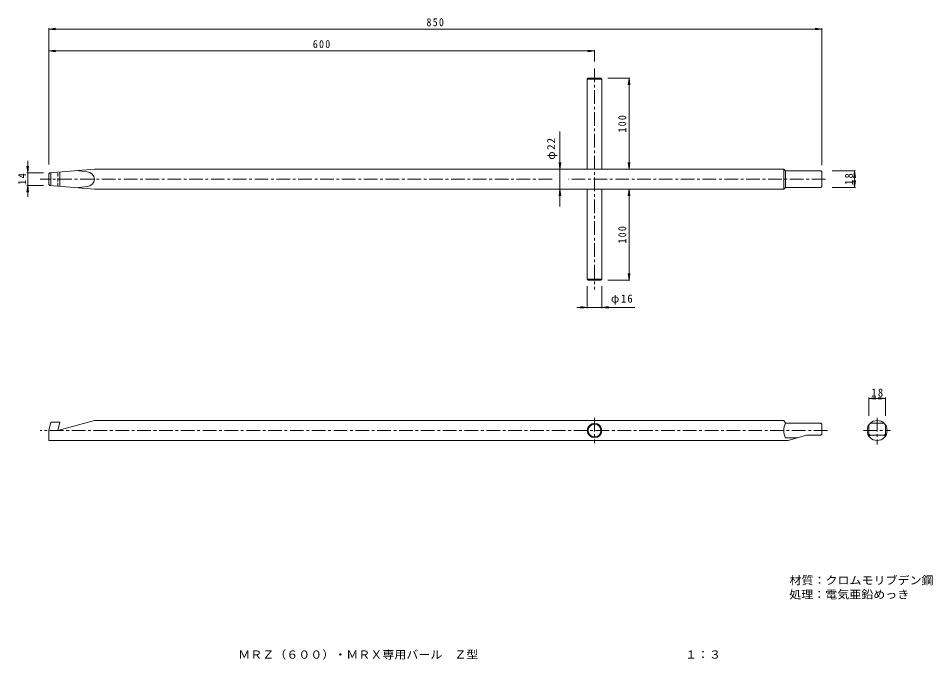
# Model space of a CAD drawing. Units: millimetres, scale not verified. Extents: x -459 to 547, y -404 to 301.
import ezdxf
from ezdxf.enums import TextEntityAlignment as Align

# ---------------------------------------------------------------- set-up
doc = ezdxf.new("R2010")
doc.units = ezdxf.units.MM
doc.header["$LTSCALE"] = 3
doc.linetypes.add('CHAIN1', pattern=[8, 5, -1, 1, -1])
doc.linetypes.add('DASHED1', pattern=[1.8, 1.2, -0.6])
doc.layers.add('C-4', color=7, linetype='Continuous', lineweight=9)
doc.layers.add('C-B', color=4, linetype='Continuous', lineweight=9)
doc.layers.add('F-4_F-4ﾚｲﾔ', color=2, linetype='Continuous')
doc.layers.add('F-5_F-5ﾚｲﾔ', color=2, linetype='Continuous')
doc.styles.add('ＭＳ ゴシック', font='')
doc.styles.get('ＭＳ ゴシック').set_extended_font_data('MS Gothic')

msp = doc.modelspace()

# ---------------------------------------------------------------- linework, layer by layer
at = {"layer": 'C-4'}
for p, q in [((-425, 289.369), (-417.564, 290.348)), ((-425, 290.269), (-425, 140.554)), ((-425, 289.369), (425, 289.369)), ((-425, 289.369), (-417.564, 288.39)), ((425, 289.369), (417.564, 290.348)), ((425, 289.369), (417.564, 288.39)), ((425, 139.869), (425, 290.269)), ((-425, 265.369), (-417.564, 266.348)), ((-425, 265.369), (175, 265.369)), ((-425, 265.369), (-417.564, 264.39)), ((175, 265.369), (167.564, 266.348)), ((175, 265.369), (167.564, 264.39)), ((175, 253.546), (175, 266.269)), ((189.5, 235.369), (213.9, 235.369)), ((213, 235.369), (212.021, 227.933)), ((213, 135.369), (213, 235.369)), ((213, 235.369), (213.979, 227.933)), ((137, 176.592), (137, 94.44)), ((-448.309, 144.485), (-448.309, 105.123)), ((137, 135.369), (136.021, 142.805)), ((137, 135.369), (137.979, 142.805)), ((213, 135.369), (212.021, 142.805)), ((213, 135.369), (213.979, 142.805)), ((-448.309, 131.369), (-449.288, 138.804)), ((-430.805, 131.369), (-449.209, 131.369)), ((-448.309, 131.369), (-447.33, 138.804)), ((436.377, 133.369), (461.96, 133.369)), ((461.06, 133.369), (460.081, 125.933)), ((461.06, 115.369), (461.06, 133.369)), ((461.06, 133.369), (462.039, 125.933)), ((461.06, 115.369), (460.081, 122.805)), ((461.06, 115.369), (462.039, 122.805)), ((-448.309, 117.369), (-449.288, 109.933)), ((-430.805, 117.369), (-449.209, 117.369)), ((-448.309, 117.369), (-447.33, 109.933)), ((137, 113.369), (136.021, 105.933)), ((137, 113.369), (137.979, 105.933)), ((213, 113.369), (212.021, 105.933)), ((213, 13.369), (213, 113.369)), ((213, 113.369), (213.979, 105.933)), ((436.377, 115.369), (461.96, 115.369)), ((213, 13.369), (212.021, 20.805)), ((213, 13.369), (213.979, 20.805)), ((189.5, 13.369), (213.9, 13.369)), ((167, 6.869), (167, -17.531)), ((183, 6.869), (183, -17.531)), ((219.318, -16.631), (155.372, -16.631)), ((167, -16.631), (159.564, -15.652)), ((167, -16.631), (159.564, -17.61)), ((183, -16.631), (190.436, -15.652)), ((183, -16.631), (190.436, -17.61)), ((476.805, -116.556), (484.241, -115.577)), ((476.805, -135.602), (476.805, -115.656)), ((476.805, -116.556), (494.805, -116.556)), ((476.805, -116.556), (484.241, -117.535)), ((494.805, -116.556), (487.369, -115.577)), ((494.805, -116.556), (487.369, -117.535)), ((494.805, -135.602), (494.805, -115.656))]:
    msp.add_line(p, q, dxfattribs=at)
at = {"layer": 'C-B', "linetype": 'CHAIN1'}
for p, q in [((175, 246.046), (175, 2.991)), ((128.277, 124.369), (-434.731, 124.369)), ((428.891, 124.369), (146.318, 124.369)), ((175, -137.948), (175, -165.725)), ((485.805, -137.863), (485.805, -167.19)), ((431.152, -151.913), (-434.731, -151.913)), ((470.632, -151.913), (500.418, -151.913))]:
    msp.add_line(p, q, dxfattribs=at)
at = {"layer": 'C-B'}
for p, q in [((168, 235.369), (167, 234.369)), ((167, 234.369), (167, 135.369)), ((183, 234.369), (167, 234.369)), ((168, 235.369), (182, 235.369)), ((182, 235.369), (183, 234.369)), ((183, 234.369), (183, 135.369)), ((-425, 130.369), (-424.003, 131.448)), ((-424.003, 131.448), (-375, 135.369)), ((-423, 117.209), (-423, 131.529)), ((-413, 116.409), (-413, 132.329)), ((-383, 132.369), (-395.096, 133.761)), ((383, 135.369), (-375, 135.369)), ((383, 135.369), (383, 113.369)), ((383, 135.369), (385, 133.369)), ((385, 133.369), (385, 115.369)), ((424, 133.369), (385, 133.369)), ((424, 133.369), (425, 132.369)), ((425, 116.369), (425, 132.369)), ((-425, 118.369), (-425, 130.369)), ((-425, 118.369), (-424.003, 117.289)), ((-424.003, 117.289), (-375, 113.369)), ((-383, 116.369), (-395.096, 114.976)), ((383, 113.369), (-375, 113.369)), ((167, 14.369), (167, 113.369)), ((183, 14.369), (183, 113.369)), ((385, 115.369), (383, 113.369)), ((424, 115.369), (385, 115.369)), ((425, 116.369), (424, 115.369)), ((168, 13.369), (167, 14.369)), ((183, 14.369), (167, 14.369)), ((168, 13.369), (182, 13.369)), ((183, 14.369), (182, 13.369)), ((-425, -151.913), (-423, -142.913)), ((-423, -142.913), (-413, -142.913)), ((-415, -151.913), (-375, -140.913)), ((-415, -151.913), (-413, -142.913)), ((383, -140.913), (-375, -140.913)), ((383, -140.913), (385, -143.913)), ((424, -143.913), (385, -143.913)), ((424, -143.913), (425, -144.913)), ((425, -155.913), (425, -144.913)), ((476.805, -155.913), (476.805, -145.589)), ((478.255, -143.913), (493.355, -143.913)), ((494.805, -155.913), (494.805, -145.589)), ((-425, -162.913), (-425, -151.913)), ((398, -159.913), (385, -159.913)), ((408, -156.913), (388, -162.913)), ((424, -156.913), (408, -156.913)), ((425, -155.913), (424, -156.913)), ((477.805, -156.913), (476.673, -158.046)), ((477.805, -156.913), (476.805, -155.913)), ((477.805, -156.913), (493.805, -156.913)), ((494.805, -155.913), (493.805, -156.913)), ((493.805, -156.913), (494.937, -158.046)), ((388, -162.913), (-425, -162.913))]:
    msp.add_line(p, q, dxfattribs=at)
at = {"layer": 'C-B', "linetype": 'DASHED1'}
msp.add_line((-415, 116.569), (-415, 132.169), dxfattribs=at)
at = {"layer": 'C-B'}
for centre, radius in [((175, -151.913), 8), ((175, -151.913), 7), ((485.805, -151.913), 11)]:
    msp.add_circle(centre, radius, dxfattribs=at)
for centre, radius, start, end in [((-383, 124.369), 8, 0, 89.99933), ((-383, 124.369), 8, 270.00067, 0), ((400, -151.913), 17, 151.92763, 208.07237)]:
    msp.add_arc(centre, radius, start, end, dxfattribs=at)

# ---------------------------------------------------------------- texts
at = {"layer": 'C-4', "color": 2, "char_height": 8.798, "attachment_point": 7, "style": 'ＭＳ ゴシック'}
for s, insert in [('\\T1.27;\\W0.9;850', (-9.75, 292.369)), ('\\T1.27;\\W0.9;600', (-134.75, 268.369)), ('\\T1.19;φ16', (193.068, -13.631)), ('\\T1.27;\\W0.95;18', (479.43, -114.756))]:
    msp.add_mtext(s, dxfattribs=dict(at, insert=insert))
at = {"layer": 'C-4', "color": 2, "char_height": 8.798, "attachment_point": 7, "rotation": 90, "style": 'ＭＳ ゴシック'}
for s, insert in [('\\T1.27;\\W0.9;100', (210, 175.619)), ('\\T1.19;φ22', (134, 145.764)), ('\\T1.27;\\W0.95;14', (-450.109, 117.994)), ('\\T1.27;\\W0.95;18', (459.26, 117.994)), ('\\T1.27;\\W0.9;100', (210, 53.619))]:
    msp.add_mtext(s, dxfattribs=dict(at, insert=insert))
at = {"layer": 'F-4_F-4ﾚｲﾔ', "style": 'ＭＳ ゴシック', "width": 1.1}
for s, p in [('材質：クロムモリブデン鋼', (389.39, -323.701)), ('処理：電気亜鉛めっき', (389.101, -339.235))]:
    msp.add_text(s, height=8.798, dxfattribs=at).set_placement(p, align=Align.BOTTOM_LEFT)
at = {"layer": 'F-5_F-5ﾚｲﾔ', "style": 'ＭＳ ゴシック', "width": 1.1}
for s, p in [('ＭＲＺ（６００）・ＭＲＸ専用バール\u3000Ｚ型', (-216.75, -405.333)), ('１：３', (274.5, -405.333))]:
    msp.add_text(s, height=8.798, dxfattribs=at).set_placement(p, align=Align.BOTTOM_LEFT)

doc.saveas('drawing.dxf')
